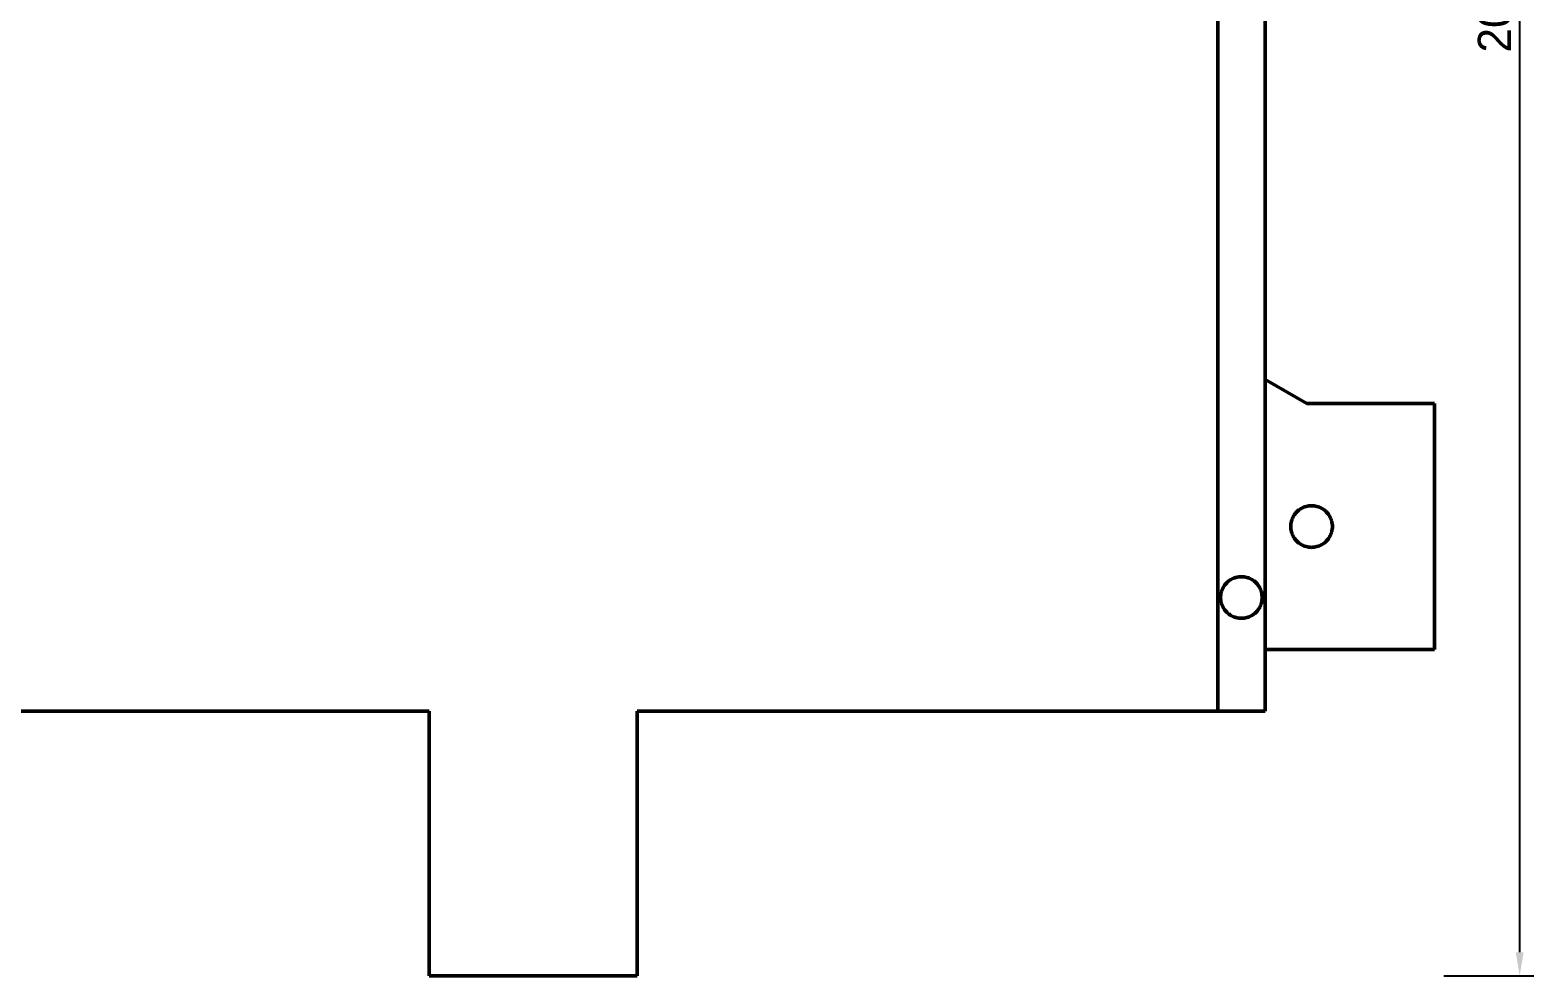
# Model space of a CAD drawing. Header units: millimetres. Extents: x 0 to 841, y 0 to 594.
# Drawn here: x 147.2 to 306.2, y 105.1 to 205.1 of the extents above; entities that cross this region are included whole.
import ezdxf

# ---------------------------------------------------------------- set-up
doc = ezdxf.new("R2010")
doc.units = ezdxf.units.MM
doc.linetypes.add('DASHED', pattern=[1.524, 1.27, -0.254])
for name, color, linetype, lineweight in [('COTAS', 7, 'CONTINUOUS', 25), ('OCULTA', 8, 'DASHED', 25), ('VISIBLE', 7, 'CONTINUOUS', 50)]:
    doc.layers.add(name, color=color, linetype=linetype, lineweight=lineweight)
doc.dimstyles.new('F3D_1000', dxfattribs={"dimtxt": 3.5, "dimasz": 2.5, "dimexe": 1.5, "dimexo": 1, "dimgap": 0.9, "dimtad": 1, "dimdec": 1, "dimdsep": 46, "dimcen": 2.5, "dimazin": 3, "dimtfac": 1, "dimtmove": 0, "dimatfit": 3})

msp = doc.modelspace()

# ---------------------------------------------------------------- linework, layer by layer
at = {"layer": 'OCULTA'}
for p, q in [((277.73, 168.19), (277.73, 232.1)), ((277.73, 168.19), (277.73, 168.19)), ((277.73, 168.19), (282.14, 165.64)), ((282.14, 165.64), (295.65, 165.64)), ((282.14, 165.64), (282.14, 165.64)), ((295.65, 139.64), (295.65, 165.64)), ((295.65, 165.64), (295.65, 165.64)), ((281, 154.09), (281.1, 154.2)), ((281.1, 154.2), (281.2, 154.3)), ((281.2, 154.3), (281.32, 154.39)), ((281.32, 154.39), (281.43, 154.47)), ((281.43, 154.47), (281.55, 154.55)), ((281.55, 154.55), (281.68, 154.62)), ((281.68, 154.62), (281.81, 154.68)), ((281.81, 154.68), (281.95, 154.73)), ((281.95, 154.73), (282.09, 154.77)), ((282.09, 154.77), (282.23, 154.8)), ((282.23, 154.8), (282.37, 154.82)), ((282.37, 154.82), (282.51, 154.84)), ((282.51, 154.84), (282.65, 154.84)), ((282.65, 154.84), (282.8, 154.84)), ((282.8, 154.84), (282.94, 154.82)), ((282.94, 154.82), (283.08, 154.8)), ((283.08, 154.8), (283.22, 154.77)), ((283.22, 154.77), (283.36, 154.73)), ((283.5, 154.68), (283.36, 154.73)), ((283.5, 154.68), (283.63, 154.62)), ((283.63, 154.62), (283.75, 154.55)), ((283.88, 154.47), (283.75, 154.55)), ((283.88, 154.47), (283.99, 154.39)), ((284.11, 154.3), (283.99, 154.39)), ((284.11, 154.3), (284.21, 154.2)), ((284.31, 154.09), (284.21, 154.2)), ((280.45, 152.64), (280.46, 152.79)), ((280.46, 152.5), (280.45, 152.64)), ((280.46, 152.79), (280.47, 152.93)), ((280.47, 152.93), (280.5, 153.07)), ((280.5, 153.07), (280.53, 153.21)), ((280.53, 153.21), (280.57, 153.35)), ((280.57, 153.35), (280.62, 153.49)), ((280.62, 153.49), (280.68, 153.62)), ((280.68, 153.62), (280.75, 153.74)), ((280.75, 153.74), (280.83, 153.87)), ((280.83, 153.87), (280.91, 153.98)), ((280.91, 153.98), (281, 154.09)), ((284.31, 154.09), (284.4, 153.98)), ((284.48, 153.87), (284.4, 153.98)), ((284.56, 153.74), (284.48, 153.87)), ((284.56, 153.74), (284.63, 153.62)), ((284.69, 153.49), (284.63, 153.62)), ((284.69, 153.49), (284.74, 153.35)), ((284.78, 153.21), (284.74, 153.35)), ((284.81, 153.07), (284.78, 153.21)), ((284.84, 152.93), (284.81, 153.07)), ((284.85, 152.79), (284.84, 152.93)), ((284.85, 152.64), (284.85, 152.79)), ((284.85, 152.5), (284.85, 152.64)), ((280.47, 152.36), (280.46, 152.5)), ((280.5, 152.21), (280.47, 152.36)), ((280.53, 152.07), (280.5, 152.21)), ((280.57, 151.94), (280.53, 152.07)), ((280.62, 151.8), (280.57, 151.94)), ((280.62, 151.8), (280.68, 151.67)), ((280.75, 151.54), (280.68, 151.67)), ((280.83, 151.42), (280.75, 151.54)), ((280.83, 151.42), (280.91, 151.3)), ((281, 151.19), (280.91, 151.3)), ((281.1, 151.09), (281, 151.19)), ((281.1, 151.09), (281.2, 150.99)), ((284.11, 150.99), (284.21, 151.09)), ((284.21, 151.09), (284.31, 151.19)), ((284.31, 151.19), (284.4, 151.3)), ((284.4, 151.3), (284.48, 151.42)), ((284.48, 151.42), (284.56, 151.54)), ((284.56, 151.54), (284.63, 151.67)), ((284.63, 151.67), (284.69, 151.8)), ((284.69, 151.8), (284.74, 151.94)), ((284.74, 151.94), (284.78, 152.07)), ((284.78, 152.07), (284.81, 152.21)), ((284.81, 152.21), (284.84, 152.36)), ((284.84, 152.36), (284.85, 152.5)), ((281.32, 150.9), (281.2, 150.99)), ((281.32, 150.9), (281.43, 150.81)), ((281.55, 150.74), (281.43, 150.81)), ((281.55, 150.74), (281.68, 150.67)), ((281.68, 150.67), (281.81, 150.61)), ((281.81, 150.61), (281.95, 150.56)), ((281.95, 150.56), (282.09, 150.52)), ((282.09, 150.52), (282.23, 150.49)), ((282.23, 150.49), (282.37, 150.46)), ((282.37, 150.46), (282.51, 150.45)), ((282.51, 150.45), (282.65, 150.44)), ((282.65, 150.44), (282.8, 150.45)), ((282.8, 150.45), (282.94, 150.46)), ((282.94, 150.46), (283.08, 150.49)), ((283.08, 150.49), (283.22, 150.52)), ((283.22, 150.52), (283.36, 150.56)), ((283.36, 150.56), (283.5, 150.61)), ((283.5, 150.61), (283.63, 150.67)), ((283.63, 150.67), (283.75, 150.74)), ((283.75, 150.74), (283.88, 150.81)), ((283.88, 150.81), (283.99, 150.9)), ((283.99, 150.9), (284.11, 150.99)), ((273.26, 146.12), (273.33, 146.24)), ((273.33, 146.24), (273.4, 146.37)), ((273.4, 146.37), (273.49, 146.48)), ((273.49, 146.48), (273.58, 146.59)), ((273.58, 146.59), (273.68, 146.7)), ((273.68, 146.7), (273.78, 146.8)), ((273.78, 146.8), (273.89, 146.89)), ((273.89, 146.89), (274.01, 146.97)), ((274.01, 146.97), (274.13, 147.05)), ((274.13, 147.05), (274.26, 147.12)), ((274.26, 147.12), (274.39, 147.18)), ((274.39, 147.18), (274.53, 147.23)), ((274.53, 147.23), (274.66, 147.27)), ((274.66, 147.27), (274.8, 147.3)), ((274.8, 147.3), (274.95, 147.32)), ((274.95, 147.32), (275.09, 147.34)), ((275.09, 147.34), (275.23, 147.34)), ((275.23, 147.34), (275.38, 147.34)), ((275.38, 147.34), (275.52, 147.32)), ((275.52, 147.32), (275.66, 147.3)), ((275.66, 147.3), (275.8, 147.27)), ((275.8, 147.27), (275.94, 147.23)), ((275.94, 147.23), (276.07, 147.18)), ((276.21, 147.12), (276.07, 147.18)), ((276.21, 147.12), (276.33, 147.05)), ((276.33, 147.05), (276.45, 146.97)), ((276.45, 146.97), (276.57, 146.89)), ((276.68, 146.8), (276.57, 146.89)), ((276.68, 146.8), (276.79, 146.7)), ((276.79, 146.7), (276.89, 146.59)), ((276.89, 146.59), (276.98, 146.48)), ((277.06, 146.37), (276.98, 146.48)), ((277.14, 146.24), (277.06, 146.37)), ((277.14, 146.24), (277.21, 146.12)), ((273.03, 145.14), (273.04, 145.29)), ((273.04, 145), (273.03, 145.14)), ((273.04, 145.29), (273.05, 145.43)), ((273.04, 145), (273.05, 144.86)), ((273.05, 145.43), (273.07, 145.57)), ((273.07, 144.71), (273.05, 144.86)), ((273.07, 145.57), (273.11, 145.71)), ((273.11, 144.57), (273.07, 144.71)), ((273.11, 145.71), (273.15, 145.85)), ((273.15, 145.85), (273.2, 145.99)), ((273.2, 145.99), (273.26, 146.12)), ((277.27, 145.99), (277.21, 146.12)), ((277.32, 145.85), (277.27, 145.99)), ((277.36, 145.71), (277.32, 145.85)), ((277.39, 145.57), (277.36, 145.71)), ((277.36, 144.57), (277.39, 144.71)), ((277.41, 145.43), (277.39, 145.57)), ((277.39, 144.71), (277.41, 144.86)), ((277.41, 145.43), (277.43, 145.29)), ((277.41, 144.86), (277.43, 145)), ((277.43, 145.14), (277.43, 145.29)), ((277.43, 145), (277.43, 145.14)), ((273.15, 144.44), (273.11, 144.57)), ((273.2, 144.3), (273.15, 144.44)), ((273.26, 144.17), (273.2, 144.3)), ((273.26, 144.17), (273.33, 144.04)), ((273.4, 143.92), (273.33, 144.04)), ((273.4, 143.92), (273.49, 143.8)), ((273.49, 143.8), (273.58, 143.69)), ((273.68, 143.59), (273.58, 143.69)), ((273.68, 143.59), (273.78, 143.49)), ((273.89, 143.4), (273.78, 143.49)), ((273.89, 143.4), (274.01, 143.31)), ((274.01, 143.31), (274.13, 143.24)), ((274.26, 143.17), (274.13, 143.24)), ((274.26, 143.17), (274.39, 143.11)), ((274.39, 143.11), (274.53, 143.06)), ((275.94, 143.06), (276.07, 143.11)), ((276.07, 143.11), (276.21, 143.17)), ((276.21, 143.17), (276.33, 143.24)), ((276.33, 143.24), (276.45, 143.31)), ((276.45, 143.31), (276.57, 143.4)), ((276.57, 143.4), (276.68, 143.49)), ((276.68, 143.49), (276.79, 143.59)), ((276.79, 143.59), (276.89, 143.69)), ((276.89, 143.69), (276.98, 143.8)), ((276.98, 143.8), (277.06, 143.92)), ((277.06, 143.92), (277.14, 144.04)), ((277.14, 144.04), (277.21, 144.17)), ((277.21, 144.17), (277.27, 144.3)), ((277.27, 144.3), (277.32, 144.44)), ((277.32, 144.44), (277.36, 144.57)), ((274.53, 143.06), (274.66, 143.02)), ((274.8, 142.99), (274.66, 143.02)), ((274.8, 142.99), (274.95, 142.96)), ((274.95, 142.96), (275.09, 142.95)), ((275.09, 142.95), (275.23, 142.94)), ((275.23, 142.94), (275.38, 142.95)), ((275.38, 142.95), (275.52, 142.96)), ((275.52, 142.96), (275.66, 142.99)), ((275.66, 142.99), (275.8, 143.02)), ((275.8, 143.02), (275.94, 143.06)), ((277.73, 133.14), (277.73, 139.64)), ((277.73, 139.64), (277.73, 139.64)), ((277.73, 139.64), (295.65, 139.64)), ((295.65, 139.64), (295.65, 139.64)), ((128.03, 133.14), (189.38, 133.14)), ((189.38, 105.14), (189.38, 133.14)), ((189.38, 133.14), (189.38, 133.14)), ((211.38, 105.14), (211.38, 133.14)), ((211.38, 133.14), (211.38, 133.14)), ((211.38, 133.14), (272.73, 133.14)), ((272.73, 133.14), (277.73, 133.14)), ((272.73, 133.14), (272.73, 133.14)), ((277.73, 133.14), (277.73, 133.14)), ((189.38, 105.14), (189.38, 105.14)), ((189.38, 105.14), (211.38, 105.14)), ((211.38, 105.14), (211.38, 105.14))]:
    msp.add_line(p, q, dxfattribs=at)
at = {"layer": 'VISIBLE'}
for p, q in [((272.73, 133.14), (272.73, 267.14)), ((277.73, 133.14), (277.73, 267.14)), ((272.73, 133.14), (272.73, 254.62)), ((277.73, 232.1), (277.73, 168.19)), ((277.73, 165.64), (277.73, 168.19)), ((277.73, 168.19), (282.14, 165.64)), ((277.73, 168.19), (277.73, 168.19)), ((277.73, 168.19), (277.73, 168.19)), ((277.73, 168.19), (277.73, 168.19)), ((277.73, 168.19), (277.73, 168.19)), ((277.73, 168.19), (277.73, 168.19)), ((277.73, 168.19), (277.73, 168.19)), ((277.73, 168.19), (277.73, 168.19)), ((277.73, 168.19), (277.73, 168.19)), ((277.73, 168.19), (277.73, 168.19)), ((277.73, 168.19), (277.73, 168.19)), ((277.73, 168.19), (277.73, 168.19)), ((277.73, 168.19), (282.14, 165.64)), ((277.73, 139.64), (277.73, 165.64)), ((282.14, 165.64), (295.65, 165.64)), ((282.14, 165.64), (282.14, 165.64)), ((282.14, 165.64), (282.14, 165.64)), ((282.14, 165.64), (282.14, 165.64)), ((282.14, 165.64), (282.14, 165.64)), ((282.14, 165.64), (282.14, 165.64)), ((282.14, 165.64), (295.65, 165.64)), ((295.65, 139.64), (295.65, 165.64)), ((295.65, 165.64), (295.65, 165.64)), ((295.65, 165.64), (295.65, 165.64)), ((295.65, 165.64), (295.65, 139.64)), ((281, 154.09), (281.1, 154.2)), ((281.1, 154.2), (281, 154.09)), ((281.1, 154.2), (281.2, 154.3)), ((281.2, 154.3), (281.1, 154.2)), ((281.1, 154.2), (281.1, 154.2)), ((281.2, 154.3), (281.32, 154.39)), ((281.32, 154.39), (281.2, 154.3)), ((281.2, 154.3), (281.2, 154.3)), ((281.32, 154.39), (281.43, 154.47)), ((281.43, 154.47), (281.32, 154.39)), ((281.32, 154.39), (281.32, 154.39)), ((281.43, 154.47), (281.55, 154.55)), ((281.55, 154.55), (281.43, 154.47)), ((281.43, 154.47), (281.43, 154.47)), ((281.55, 154.55), (281.68, 154.62)), ((281.68, 154.62), (281.55, 154.55)), ((281.55, 154.55), (281.55, 154.55)), ((281.68, 154.62), (281.81, 154.68)), ((281.81, 154.68), (281.68, 154.62)), ((281.68, 154.62), (281.68, 154.62)), ((281.81, 154.68), (281.95, 154.73)), ((281.95, 154.73), (281.81, 154.68)), ((281.81, 154.68), (281.81, 154.68)), ((281.95, 154.73), (282.09, 154.77)), ((282.09, 154.77), (281.95, 154.73)), ((281.95, 154.73), (281.95, 154.73)), ((282.09, 154.77), (282.23, 154.8)), ((282.23, 154.8), (282.09, 154.77)), ((282.09, 154.77), (282.09, 154.77)), ((282.23, 154.8), (282.37, 154.82)), ((282.37, 154.82), (282.23, 154.8)), ((282.23, 154.8), (282.23, 154.8)), ((282.37, 154.82), (282.51, 154.84)), ((282.51, 154.84), (282.37, 154.82)), ((282.37, 154.82), (282.37, 154.82)), ((282.51, 154.84), (282.65, 154.84)), ((282.65, 154.84), (282.51, 154.84)), ((282.51, 154.84), (282.51, 154.84)), ((282.65, 154.84), (282.8, 154.84)), ((282.8, 154.84), (282.65, 154.84)), ((282.65, 154.84), (282.65, 154.84)), ((282.8, 154.84), (282.94, 154.82)), ((282.94, 154.82), (282.8, 154.84)), ((282.8, 154.84), (282.8, 154.84)), ((282.94, 154.82), (283.08, 154.8)), ((283.08, 154.8), (282.94, 154.82)), ((282.94, 154.82), (282.94, 154.82)), ((283.08, 154.8), (283.22, 154.77)), ((283.22, 154.77), (283.08, 154.8)), ((283.08, 154.8), (283.08, 154.8)), ((283.22, 154.77), (283.36, 154.73)), ((283.36, 154.73), (283.22, 154.77)), ((283.22, 154.77), (283.22, 154.77)), ((283.5, 154.68), (283.36, 154.73)), ((283.5, 154.68), (283.36, 154.73)), ((283.36, 154.73), (283.36, 154.73)), ((283.5, 154.68), (283.63, 154.62)), ((283.63, 154.62), (283.5, 154.68)), ((283.5, 154.68), (283.5, 154.68)), ((283.63, 154.62), (283.75, 154.55)), ((283.75, 154.55), (283.63, 154.62)), ((283.63, 154.62), (283.63, 154.62)), ((283.88, 154.47), (283.75, 154.55)), ((283.88, 154.47), (283.75, 154.55)), ((283.75, 154.55), (283.75, 154.55)), ((283.88, 154.47), (283.99, 154.39)), ((283.99, 154.39), (283.88, 154.47)), ((283.88, 154.47), (283.88, 154.47)), ((284.11, 154.3), (283.99, 154.39)), ((284.11, 154.3), (283.99, 154.39)), ((283.99, 154.39), (283.99, 154.39)), ((284.11, 154.3), (284.21, 154.2)), ((284.21, 154.2), (284.11, 154.3)), ((284.11, 154.3), (284.11, 154.3)), ((284.31, 154.09), (284.21, 154.2)), ((284.31, 154.09), (284.21, 154.2)), ((284.21, 154.2), (284.21, 154.2)), ((280.45, 152.64), (280.46, 152.79)), ((280.46, 152.79), (280.45, 152.64)), ((280.46, 152.5), (280.45, 152.64)), ((280.45, 152.64), (280.45, 152.64)), ((280.45, 152.64), (280.46, 152.5)), ((280.46, 152.79), (280.47, 152.93)), ((280.47, 152.93), (280.46, 152.79)), ((280.46, 152.79), (280.46, 152.79)), ((280.47, 152.93), (280.5, 153.07)), ((280.5, 153.07), (280.47, 152.93)), ((280.47, 152.93), (280.47, 152.93)), ((280.5, 153.07), (280.53, 153.21)), ((280.53, 153.21), (280.5, 153.07)), ((280.5, 153.07), (280.5, 153.07)), ((280.53, 153.21), (280.57, 153.35)), ((280.57, 153.35), (280.53, 153.21)), ((280.53, 153.21), (280.53, 153.21)), ((280.57, 153.35), (280.62, 153.49)), ((280.62, 153.49), (280.57, 153.35)), ((280.57, 153.35), (280.57, 153.35)), ((280.62, 153.49), (280.68, 153.62)), ((280.68, 153.62), (280.62, 153.49)), ((280.62, 153.49), (280.62, 153.49)), ((280.68, 153.62), (280.75, 153.74)), ((280.75, 153.74), (280.68, 153.62)), ((280.68, 153.62), (280.68, 153.62)), ((280.75, 153.74), (280.83, 153.87)), ((280.83, 153.87), (280.75, 153.74)), ((280.75, 153.74), (280.75, 153.74)), ((280.83, 153.87), (280.91, 153.98)), ((280.91, 153.98), (280.83, 153.87)), ((280.83, 153.87), (280.83, 153.87)), ((280.91, 153.98), (281, 154.09)), ((281, 154.09), (280.91, 153.98)), ((280.91, 153.98), (280.91, 153.98)), ((281, 154.09), (281, 154.09)), ((284.31, 154.09), (284.4, 153.98)), ((284.4, 153.98), (284.31, 154.09)), ((284.31, 154.09), (284.31, 154.09)), ((284.48, 153.87), (284.4, 153.98)), ((284.48, 153.87), (284.4, 153.98)), ((284.4, 153.98), (284.4, 153.98)), ((284.56, 153.74), (284.48, 153.87)), ((284.56, 153.74), (284.48, 153.87)), ((284.48, 153.87), (284.48, 153.87)), ((284.56, 153.74), (284.63, 153.62)), ((284.63, 153.62), (284.56, 153.74)), ((284.56, 153.74), (284.56, 153.74)), ((284.69, 153.49), (284.63, 153.62)), ((284.69, 153.49), (284.63, 153.62)), ((284.63, 153.62), (284.63, 153.62)), ((284.69, 153.49), (284.74, 153.35)), ((284.74, 153.35), (284.69, 153.49)), ((284.69, 153.49), (284.69, 153.49)), ((284.78, 153.21), (284.74, 153.35)), ((284.78, 153.21), (284.74, 153.35)), ((284.74, 153.35), (284.74, 153.35)), ((284.81, 153.07), (284.78, 153.21)), ((284.81, 153.07), (284.78, 153.21)), ((284.78, 153.21), (284.78, 153.21)), ((284.84, 152.93), (284.81, 153.07)), ((284.84, 152.93), (284.81, 153.07)), ((284.81, 153.07), (284.81, 153.07)), ((284.85, 152.79), (284.84, 152.93)), ((284.85, 152.79), (284.84, 152.93)), ((284.84, 152.93), (284.84, 152.93)), ((284.85, 152.64), (284.85, 152.79)), ((284.85, 152.64), (284.85, 152.79)), ((284.85, 152.79), (284.85, 152.79)), ((284.85, 152.5), (284.85, 152.64)), ((284.85, 152.5), (284.85, 152.64)), ((284.85, 152.64), (284.85, 152.64)), ((280.47, 152.36), (280.46, 152.5)), ((280.46, 152.5), (280.46, 152.5)), ((280.46, 152.5), (280.47, 152.36)), ((280.5, 152.21), (280.47, 152.36)), ((280.47, 152.36), (280.47, 152.36)), ((280.47, 152.36), (280.5, 152.21)), ((280.53, 152.07), (280.5, 152.21)), ((280.5, 152.21), (280.5, 152.21)), ((280.5, 152.21), (280.53, 152.07)), ((280.57, 151.94), (280.53, 152.07)), ((280.53, 152.07), (280.53, 152.07)), ((280.53, 152.07), (280.57, 151.94)), ((280.62, 151.8), (280.57, 151.94)), ((280.57, 151.94), (280.57, 151.94)), ((280.57, 151.94), (280.62, 151.8)), ((280.62, 151.8), (280.68, 151.67)), ((280.62, 151.8), (280.62, 151.8)), ((280.62, 151.8), (280.68, 151.67)), ((280.75, 151.54), (280.68, 151.67)), ((280.68, 151.67), (280.68, 151.67)), ((280.68, 151.67), (280.75, 151.54)), ((280.83, 151.42), (280.75, 151.54)), ((280.75, 151.54), (280.75, 151.54)), ((280.75, 151.54), (280.83, 151.42)), ((280.83, 151.42), (280.91, 151.3)), ((280.83, 151.42), (280.83, 151.42)), ((280.83, 151.42), (280.91, 151.3)), ((281, 151.19), (280.91, 151.3)), ((280.91, 151.3), (280.91, 151.3)), ((280.91, 151.3), (281, 151.19)), ((281.1, 151.09), (281, 151.19)), ((281, 151.19), (281, 151.19)), ((281, 151.19), (281.1, 151.09)), ((281.1, 151.09), (281.2, 150.99)), ((281.1, 151.09), (281.1, 151.09)), ((281.1, 151.09), (281.2, 150.99)), ((284.11, 150.99), (284.21, 151.09)), ((284.11, 150.99), (284.21, 151.09)), ((284.21, 151.09), (284.31, 151.19)), ((284.21, 151.09), (284.31, 151.19)), ((284.21, 151.09), (284.21, 151.09)), ((284.31, 151.19), (284.4, 151.3)), ((284.31, 151.19), (284.4, 151.3)), ((284.31, 151.19), (284.31, 151.19)), ((284.4, 151.3), (284.48, 151.42)), ((284.4, 151.3), (284.48, 151.42)), ((284.4, 151.3), (284.4, 151.3)), ((284.48, 151.42), (284.56, 151.54)), ((284.48, 151.42), (284.56, 151.54)), ((284.48, 151.42), (284.48, 151.42)), ((284.56, 151.54), (284.63, 151.67)), ((284.56, 151.54), (284.63, 151.67)), ((284.56, 151.54), (284.56, 151.54)), ((284.63, 151.67), (284.69, 151.8)), ((284.63, 151.67), (284.69, 151.8)), ((284.63, 151.67), (284.63, 151.67)), ((284.69, 151.8), (284.74, 151.94)), ((284.69, 151.8), (284.74, 151.94)), ((284.69, 151.8), (284.69, 151.8)), ((284.74, 151.94), (284.78, 152.07)), ((284.74, 151.94), (284.78, 152.07)), ((284.74, 151.94), (284.74, 151.94)), ((284.78, 152.07), (284.81, 152.21)), ((284.78, 152.07), (284.81, 152.21)), ((284.78, 152.07), (284.78, 152.07)), ((284.81, 152.21), (284.84, 152.36)), ((284.81, 152.21), (284.84, 152.36)), ((284.81, 152.21), (284.81, 152.21)), ((284.84, 152.36), (284.85, 152.5)), ((284.84, 152.36), (284.85, 152.5)), ((284.84, 152.36), (284.84, 152.36)), ((284.85, 152.5), (284.85, 152.5)), ((281.32, 150.9), (281.2, 150.99)), ((281.2, 150.99), (281.2, 150.99)), ((281.2, 150.99), (281.32, 150.9)), ((281.32, 150.9), (281.43, 150.81)), ((281.32, 150.9), (281.32, 150.9)), ((281.32, 150.9), (281.43, 150.81)), ((281.55, 150.74), (281.43, 150.81)), ((281.43, 150.81), (281.43, 150.81)), ((281.43, 150.81), (281.55, 150.74)), ((281.55, 150.74), (281.68, 150.67)), ((281.55, 150.74), (281.55, 150.74)), ((281.55, 150.74), (281.68, 150.67)), ((281.68, 150.67), (281.81, 150.61)), ((281.68, 150.67), (281.68, 150.67)), ((281.68, 150.67), (281.81, 150.61)), ((281.81, 150.61), (281.95, 150.56)), ((281.81, 150.61), (281.81, 150.61)), ((281.81, 150.61), (281.95, 150.56)), ((281.95, 150.56), (282.09, 150.52)), ((281.95, 150.56), (281.95, 150.56)), ((281.95, 150.56), (282.09, 150.52)), ((282.09, 150.52), (282.23, 150.49)), ((282.09, 150.52), (282.09, 150.52)), ((282.09, 150.52), (282.23, 150.49)), ((282.23, 150.49), (282.37, 150.46)), ((282.23, 150.49), (282.23, 150.49)), ((282.23, 150.49), (282.37, 150.46)), ((282.37, 150.46), (282.51, 150.45)), ((282.37, 150.46), (282.37, 150.46)), ((282.37, 150.46), (282.51, 150.45)), ((282.51, 150.45), (282.65, 150.44)), ((282.51, 150.45), (282.51, 150.45)), ((282.51, 150.45), (282.65, 150.44)), ((282.65, 150.44), (282.8, 150.45)), ((282.65, 150.44), (282.8, 150.45)), ((282.65, 150.44), (282.65, 150.44)), ((282.8, 150.45), (282.94, 150.46)), ((282.8, 150.45), (282.94, 150.46)), ((282.8, 150.45), (282.8, 150.45)), ((282.94, 150.46), (283.08, 150.49)), ((282.94, 150.46), (283.08, 150.49)), ((282.94, 150.46), (282.94, 150.46)), ((283.08, 150.49), (283.22, 150.52)), ((283.08, 150.49), (283.22, 150.52)), ((283.08, 150.49), (283.08, 150.49)), ((283.22, 150.52), (283.36, 150.56)), ((283.22, 150.52), (283.36, 150.56)), ((283.22, 150.52), (283.22, 150.52)), ((283.36, 150.56), (283.5, 150.61)), ((283.36, 150.56), (283.5, 150.61)), ((283.36, 150.56), (283.36, 150.56)), ((283.5, 150.61), (283.63, 150.67)), ((283.5, 150.61), (283.63, 150.67)), ((283.5, 150.61), (283.5, 150.61)), ((283.63, 150.67), (283.75, 150.74)), ((283.63, 150.67), (283.75, 150.74)), ((283.63, 150.67), (283.63, 150.67)), ((283.75, 150.74), (283.88, 150.81)), ((283.75, 150.74), (283.88, 150.81)), ((283.75, 150.74), (283.75, 150.74)), ((283.88, 150.81), (283.99, 150.9)), ((283.88, 150.81), (283.99, 150.9)), ((283.88, 150.81), (283.88, 150.81)), ((283.99, 150.9), (284.11, 150.99)), ((283.99, 150.9), (284.11, 150.99)), ((283.99, 150.9), (283.99, 150.9)), ((284.11, 150.99), (284.11, 150.99)), ((273.26, 146.12), (273.33, 146.24)), ((273.33, 146.24), (273.26, 146.12)), ((273.33, 146.24), (273.4, 146.37)), ((273.4, 146.37), (273.33, 146.24)), ((273.33, 146.24), (273.33, 146.24)), ((273.4, 146.37), (273.49, 146.48)), ((273.49, 146.48), (273.4, 146.37)), ((273.4, 146.37), (273.4, 146.37)), ((273.49, 146.48), (273.58, 146.59)), ((273.58, 146.59), (273.49, 146.48)), ((273.49, 146.48), (273.49, 146.48)), ((273.58, 146.59), (273.68, 146.7)), ((273.68, 146.7), (273.58, 146.59)), ((273.58, 146.59), (273.58, 146.59)), ((273.68, 146.7), (273.78, 146.8)), ((273.78, 146.8), (273.68, 146.7)), ((273.68, 146.7), (273.68, 146.7)), ((273.78, 146.8), (273.89, 146.89)), ((273.89, 146.89), (273.78, 146.8)), ((273.78, 146.8), (273.78, 146.8)), ((273.89, 146.89), (274.01, 146.97)), ((274.01, 146.97), (273.89, 146.89)), ((273.89, 146.89), (273.89, 146.89)), ((274.01, 146.97), (274.13, 147.05)), ((274.13, 147.05), (274.01, 146.97)), ((274.01, 146.97), (274.01, 146.97)), ((274.13, 147.05), (274.26, 147.12)), ((274.26, 147.12), (274.13, 147.05)), ((274.13, 147.05), (274.13, 147.05)), ((274.26, 147.12), (274.39, 147.18)), ((274.39, 147.18), (274.26, 147.12)), ((274.26, 147.12), (274.26, 147.12)), ((274.39, 147.18), (274.53, 147.23)), ((274.53, 147.23), (274.39, 147.18)), ((274.39, 147.18), (274.39, 147.18)), ((274.53, 147.23), (274.66, 147.27)), ((274.66, 147.27), (274.53, 147.23)), ((274.53, 147.23), (274.53, 147.23)), ((274.66, 147.27), (274.8, 147.3)), ((274.8, 147.3), (274.66, 147.27)), ((274.66, 147.27), (274.66, 147.27)), ((274.8, 147.3), (274.95, 147.32)), ((274.95, 147.32), (274.8, 147.3)), ((274.8, 147.3), (274.8, 147.3)), ((274.95, 147.32), (275.09, 147.34)), ((275.09, 147.34), (274.95, 147.32)), ((274.95, 147.32), (274.95, 147.32)), ((275.09, 147.34), (275.23, 147.34)), ((275.23, 147.34), (275.09, 147.34)), ((275.09, 147.34), (275.09, 147.34)), ((275.23, 147.34), (275.38, 147.34)), ((275.38, 147.34), (275.23, 147.34)), ((275.23, 147.34), (275.23, 147.34)), ((275.38, 147.34), (275.52, 147.32)), ((275.52, 147.32), (275.38, 147.34)), ((275.38, 147.34), (275.38, 147.34)), ((275.52, 147.32), (275.66, 147.3)), ((275.66, 147.3), (275.52, 147.32)), ((275.52, 147.32), (275.52, 147.32)), ((275.66, 147.3), (275.8, 147.27)), ((275.8, 147.27), (275.66, 147.3)), ((275.66, 147.3), (275.66, 147.3)), ((275.8, 147.27), (275.94, 147.23)), ((275.94, 147.23), (275.8, 147.27)), ((275.8, 147.27), (275.8, 147.27)), ((275.94, 147.23), (276.07, 147.18)), ((276.07, 147.18), (275.94, 147.23)), ((275.94, 147.23), (275.94, 147.23)), ((276.21, 147.12), (276.07, 147.18)), ((276.21, 147.12), (276.07, 147.18)), ((276.07, 147.18), (276.07, 147.18)), ((276.21, 147.12), (276.33, 147.05)), ((276.33, 147.05), (276.21, 147.12)), ((276.21, 147.12), (276.21, 147.12)), ((276.33, 147.05), (276.45, 146.97)), ((276.33, 147.05), (276.33, 147.05)), ((276.45, 146.97), (276.33, 147.05)), ((276.45, 146.97), (276.57, 146.89)), ((276.57, 146.89), (276.45, 146.97)), ((276.45, 146.97), (276.45, 146.97)), ((276.68, 146.8), (276.57, 146.89)), ((276.68, 146.8), (276.57, 146.89)), ((276.57, 146.89), (276.57, 146.89)), ((276.68, 146.8), (276.79, 146.7)), ((276.79, 146.7), (276.68, 146.8)), ((276.68, 146.8), (276.68, 146.8)), ((276.79, 146.7), (276.89, 146.59)), ((276.89, 146.59), (276.79, 146.7)), ((276.79, 146.7), (276.79, 146.7)), ((276.89, 146.59), (276.98, 146.48)), ((276.98, 146.48), (276.89, 146.59)), ((276.89, 146.59), (276.89, 146.59)), ((277.06, 146.37), (276.98, 146.48)), ((277.06, 146.37), (276.98, 146.48)), ((276.98, 146.48), (276.98, 146.48)), ((277.14, 146.24), (277.06, 146.37)), ((277.14, 146.24), (277.06, 146.37)), ((277.06, 146.37), (277.06, 146.37)), ((277.14, 146.24), (277.21, 146.12)), ((277.21, 146.12), (277.14, 146.24)), ((277.14, 146.24), (277.14, 146.24)), ((273.03, 145.14), (273.04, 145.29)), ((273.04, 145.29), (273.03, 145.14)), ((273.04, 145), (273.03, 145.14)), ((273.03, 145.14), (273.03, 145.14)), ((273.03, 145.14), (273.04, 145)), ((273.04, 145.29), (273.05, 145.43)), ((273.05, 145.43), (273.04, 145.29)), ((273.04, 145.29), (273.04, 145.29)), ((273.04, 145), (273.05, 144.86)), ((273.04, 145), (273.04, 145)), ((273.04, 145), (273.05, 144.86)), ((273.05, 145.43), (273.07, 145.57)), ((273.07, 145.57), (273.05, 145.43)), ((273.05, 145.43), (273.05, 145.43)), ((273.07, 144.71), (273.05, 144.86)), ((273.05, 144.86), (273.05, 144.86)), ((273.05, 144.86), (273.07, 144.71)), ((273.07, 145.57), (273.11, 145.71)), ((273.11, 145.71), (273.07, 145.57)), ((273.07, 145.57), (273.07, 145.57)), ((273.11, 144.57), (273.07, 144.71)), ((273.07, 144.71), (273.07, 144.71)), ((273.07, 144.71), (273.11, 144.57)), ((273.11, 145.71), (273.15, 145.85)), ((273.15, 145.85), (273.11, 145.71)), ((273.11, 145.71), (273.11, 145.71)), ((273.15, 145.85), (273.2, 145.99)), ((273.2, 145.99), (273.15, 145.85)), ((273.15, 145.85), (273.15, 145.85)), ((273.2, 145.99), (273.26, 146.12)), ((273.26, 146.12), (273.2, 145.99)), ((273.2, 145.99), (273.2, 145.99)), ((273.26, 146.12), (273.26, 146.12)), ((277.27, 145.99), (277.21, 146.12)), ((277.27, 145.99), (277.21, 146.12)), ((277.21, 146.12), (277.21, 146.12)), ((277.32, 145.85), (277.27, 145.99)), ((277.32, 145.85), (277.27, 145.99)), ((277.27, 145.99), (277.27, 145.99)), ((277.36, 145.71), (277.32, 145.85)), ((277.36, 145.71), (277.32, 145.85)), ((277.32, 145.85), (277.32, 145.85)), ((277.39, 145.57), (277.36, 145.71)), ((277.39, 145.57), (277.36, 145.71)), ((277.36, 145.71), (277.36, 145.71)), ((277.36, 144.57), (277.39, 144.71)), ((277.36, 144.57), (277.39, 144.71)), ((277.41, 145.43), (277.39, 145.57)), ((277.41, 145.43), (277.39, 145.57)), ((277.39, 145.57), (277.39, 145.57)), ((277.39, 144.71), (277.41, 144.86)), ((277.39, 144.71), (277.41, 144.86)), ((277.39, 144.71), (277.39, 144.71)), ((277.41, 145.43), (277.43, 145.29)), ((277.43, 145.29), (277.41, 145.43)), ((277.41, 145.43), (277.41, 145.43)), ((277.41, 144.86), (277.43, 145)), ((277.41, 144.86), (277.43, 145)), ((277.41, 144.86), (277.41, 144.86)), ((277.43, 145.14), (277.43, 145.29)), ((277.43, 145.14), (277.43, 145.29)), ((277.43, 145.29), (277.43, 145.29)), ((277.43, 145), (277.43, 145.14)), ((277.43, 145), (277.43, 145.14)), ((277.43, 145.14), (277.43, 145.14)), ((277.43, 145), (277.43, 145)), ((273.15, 144.44), (273.11, 144.57)), ((273.11, 144.57), (273.11, 144.57)), ((273.11, 144.57), (273.15, 144.44)), ((273.2, 144.3), (273.15, 144.44)), ((273.15, 144.44), (273.15, 144.44)), ((273.15, 144.44), (273.2, 144.3)), ((273.26, 144.17), (273.2, 144.3)), ((273.2, 144.3), (273.2, 144.3)), ((273.2, 144.3), (273.26, 144.17)), ((273.26, 144.17), (273.33, 144.04)), ((273.26, 144.17), (273.26, 144.17)), ((273.26, 144.17), (273.33, 144.04)), ((273.4, 143.92), (273.33, 144.04)), ((273.33, 144.04), (273.33, 144.04)), ((273.33, 144.04), (273.4, 143.92)), ((273.4, 143.92), (273.49, 143.8)), ((273.4, 143.92), (273.4, 143.92)), ((273.4, 143.92), (273.49, 143.8)), ((273.49, 143.8), (273.58, 143.69)), ((273.49, 143.8), (273.49, 143.8)), ((273.49, 143.8), (273.58, 143.69)), ((273.68, 143.59), (273.58, 143.69)), ((273.58, 143.69), (273.58, 143.69)), ((273.58, 143.69), (273.68, 143.59)), ((273.68, 143.59), (273.78, 143.49)), ((273.68, 143.59), (273.68, 143.59)), ((273.68, 143.59), (273.78, 143.49)), ((273.89, 143.4), (273.78, 143.49)), ((273.78, 143.49), (273.78, 143.49)), ((273.78, 143.49), (273.89, 143.4)), ((273.89, 143.4), (274.01, 143.31)), ((273.89, 143.4), (273.89, 143.4)), ((273.89, 143.4), (274.01, 143.31)), ((274.01, 143.31), (274.13, 143.24)), ((274.01, 143.31), (274.01, 143.31)), ((274.01, 143.31), (274.13, 143.24)), ((274.26, 143.17), (274.13, 143.24)), ((274.13, 143.24), (274.13, 143.24)), ((274.13, 143.24), (274.26, 143.17)), ((274.26, 143.17), (274.39, 143.11)), ((274.26, 143.17), (274.26, 143.17)), ((274.26, 143.17), (274.39, 143.11)), ((274.39, 143.11), (274.53, 143.06)), ((274.39, 143.11), (274.39, 143.11)), ((274.39, 143.11), (274.53, 143.06)), ((275.94, 143.06), (276.07, 143.11)), ((275.94, 143.06), (276.07, 143.11)), ((276.07, 143.11), (276.21, 143.17)), ((276.07, 143.11), (276.21, 143.17)), ((276.07, 143.11), (276.07, 143.11)), ((276.21, 143.17), (276.33, 143.24)), ((276.21, 143.17), (276.33, 143.24)), ((276.21, 143.17), (276.21, 143.17)), ((276.33, 143.24), (276.45, 143.31)), ((276.33, 143.24), (276.45, 143.31)), ((276.33, 143.24), (276.33, 143.24)), ((276.45, 143.31), (276.57, 143.4)), ((276.45, 143.31), (276.57, 143.4)), ((276.45, 143.31), (276.45, 143.31)), ((276.57, 143.4), (276.68, 143.49)), ((276.57, 143.4), (276.68, 143.49)), ((276.57, 143.4), (276.57, 143.4)), ((276.68, 143.49), (276.79, 143.59)), ((276.68, 143.49), (276.79, 143.59)), ((276.68, 143.49), (276.68, 143.49)), ((276.79, 143.59), (276.89, 143.69)), ((276.79, 143.59), (276.89, 143.69)), ((276.79, 143.59), (276.79, 143.59)), ((276.89, 143.69), (276.98, 143.8)), ((276.89, 143.69), (276.98, 143.8)), ((276.89, 143.69), (276.89, 143.69)), ((276.98, 143.8), (277.06, 143.92)), ((276.98, 143.8), (277.06, 143.92)), ((276.98, 143.8), (276.98, 143.8)), ((277.06, 143.92), (277.14, 144.04)), ((277.06, 143.92), (277.14, 144.04)), ((277.06, 143.92), (277.06, 143.92)), ((277.14, 144.04), (277.21, 144.17)), ((277.14, 144.04), (277.21, 144.17)), ((277.14, 144.04), (277.14, 144.04)), ((277.21, 144.17), (277.27, 144.3)), ((277.21, 144.17), (277.27, 144.3)), ((277.21, 144.17), (277.21, 144.17)), ((277.27, 144.3), (277.32, 144.44)), ((277.27, 144.3), (277.32, 144.44)), ((277.27, 144.3), (277.27, 144.3)), ((277.32, 144.44), (277.36, 144.57)), ((277.32, 144.44), (277.36, 144.57)), ((277.32, 144.44), (277.32, 144.44)), ((277.36, 144.57), (277.36, 144.57)), ((274.53, 143.06), (274.66, 143.02)), ((274.53, 143.06), (274.53, 143.06)), ((274.53, 143.06), (274.66, 143.02)), ((274.8, 142.99), (274.66, 143.02)), ((274.66, 143.02), (274.66, 143.02)), ((274.66, 143.02), (274.8, 142.99)), ((274.8, 142.99), (274.95, 142.96)), ((274.8, 142.99), (274.8, 142.99)), ((274.8, 142.99), (274.95, 142.96)), ((274.95, 142.96), (275.09, 142.95)), ((274.95, 142.96), (274.95, 142.96)), ((274.95, 142.96), (275.09, 142.95)), ((275.09, 142.95), (275.23, 142.94)), ((275.09, 142.95), (275.09, 142.95)), ((275.09, 142.95), (275.23, 142.94)), ((275.23, 142.94), (275.38, 142.95)), ((275.23, 142.94), (275.38, 142.95)), ((275.23, 142.94), (275.23, 142.94)), ((275.38, 142.95), (275.52, 142.96)), ((275.38, 142.95), (275.52, 142.96)), ((275.38, 142.95), (275.38, 142.95)), ((275.52, 142.96), (275.66, 142.99)), ((275.52, 142.96), (275.66, 142.99)), ((275.52, 142.96), (275.52, 142.96)), ((275.66, 142.99), (275.8, 143.02)), ((275.66, 142.99), (275.8, 143.02)), ((275.66, 142.99), (275.66, 142.99)), ((275.8, 143.02), (275.94, 143.06)), ((275.8, 143.02), (275.94, 143.06)), ((275.8, 143.02), (275.8, 143.02)), ((275.94, 143.06), (275.94, 143.06)), ((277.73, 139.64), (295.65, 139.64)), ((295.65, 139.64), (277.73, 139.64)), ((277.73, 139.64), (277.73, 139.64)), ((277.73, 139.64), (277.73, 139.64)), ((277.73, 139.64), (277.73, 139.64)), ((277.73, 139.64), (277.73, 139.64)), ((277.73, 139.64), (277.73, 139.64)), ((277.73, 139.64), (277.73, 139.64)), ((277.73, 139.64), (277.73, 139.64)), ((277.73, 139.64), (277.73, 139.64)), ((277.73, 139.64), (277.73, 139.64)), ((277.73, 139.64), (277.73, 139.64)), ((277.73, 139.64), (277.73, 139.64)), ((277.73, 139.64), (277.73, 139.64)), ((277.73, 139.64), (277.73, 139.64)), ((277.73, 139.64), (277.73, 139.64)), ((277.73, 139.64), (277.73, 139.64)), ((277.73, 139.64), (277.73, 139.64)), ((277.73, 139.64), (277.73, 133.14)), ((295.65, 139.64), (295.65, 139.64)), ((295.65, 139.64), (295.65, 139.64)), ((189.38, 133.14), (123.03, 133.14)), ((128.03, 133.14), (189.38, 133.14)), ((189.38, 105.14), (189.38, 133.14)), ((189.38, 105.14), (189.38, 133.14)), ((189.38, 133.14), (189.38, 133.14)), ((189.38, 133.14), (189.38, 133.14)), ((189.38, 133.14), (189.38, 133.14)), ((189.38, 133.14), (189.38, 133.14)), ((189.38, 133.14), (189.38, 133.14)), ((189.38, 133.14), (189.38, 133.14)), ((189.38, 133.14), (189.38, 133.14)), ((189.38, 133.14), (189.38, 133.14)), ((189.38, 133.14), (189.38, 133.14)), ((189.38, 133.14), (189.38, 133.14)), ((189.38, 133.14), (189.38, 133.14)), ((189.38, 133.14), (189.38, 133.14)), ((189.38, 133.14), (189.38, 133.14)), ((189.38, 133.14), (189.38, 133.14)), ((189.38, 133.14), (189.38, 133.14)), ((189.38, 133.14), (189.38, 133.14)), ((211.38, 105.14), (211.38, 133.14)), ((211.38, 133.14), (272.73, 133.14)), ((277.73, 133.14), (211.38, 133.14)), ((211.38, 133.14), (211.38, 133.14)), ((211.38, 133.14), (211.38, 133.14)), ((211.38, 133.14), (211.38, 133.14)), ((211.38, 133.14), (211.38, 133.14)), ((211.38, 133.14), (211.38, 133.14)), ((211.38, 133.14), (211.38, 133.14)), ((211.38, 133.14), (211.38, 133.14)), ((211.38, 133.14), (211.38, 133.14)), ((211.38, 133.14), (211.38, 133.14)), ((211.38, 133.14), (211.38, 133.14)), ((211.38, 133.14), (211.38, 133.14)), ((211.38, 133.14), (211.38, 133.14)), ((211.38, 133.14), (211.38, 133.14)), ((211.38, 133.14), (211.38, 133.14)), ((211.38, 133.14), (211.38, 133.14)), ((211.38, 133.14), (211.38, 133.14)), ((211.38, 133.14), (211.38, 105.14)), ((272.73, 133.14), (277.73, 133.14)), ((277.73, 133.14), (277.73, 133.14)), ((277.73, 133.14), (277.73, 133.14)), ((189.38, 105.14), (211.38, 105.14)), ((211.38, 105.14), (189.38, 105.14)), ((189.38, 105.14), (189.38, 105.14)), ((189.38, 105.14), (189.38, 105.14)), ((211.38, 105.14), (211.38, 105.14)), ((211.38, 105.14), (211.38, 105.14))]:
    msp.add_line(p, q, dxfattribs=at)

# ---------------------------------------------------------------- dimensions: what is measured, and where the dimension line sits
at = {"layer": 'COTAS'}
msp.add_linear_dim(base=(304.65, 105.14), p1=(295.65, 105.14), p2=(295.65, 308.14), angle=90, dimstyle='F3D_1000', dxfattribs=at).render()

doc.saveas('drawing.dxf')
